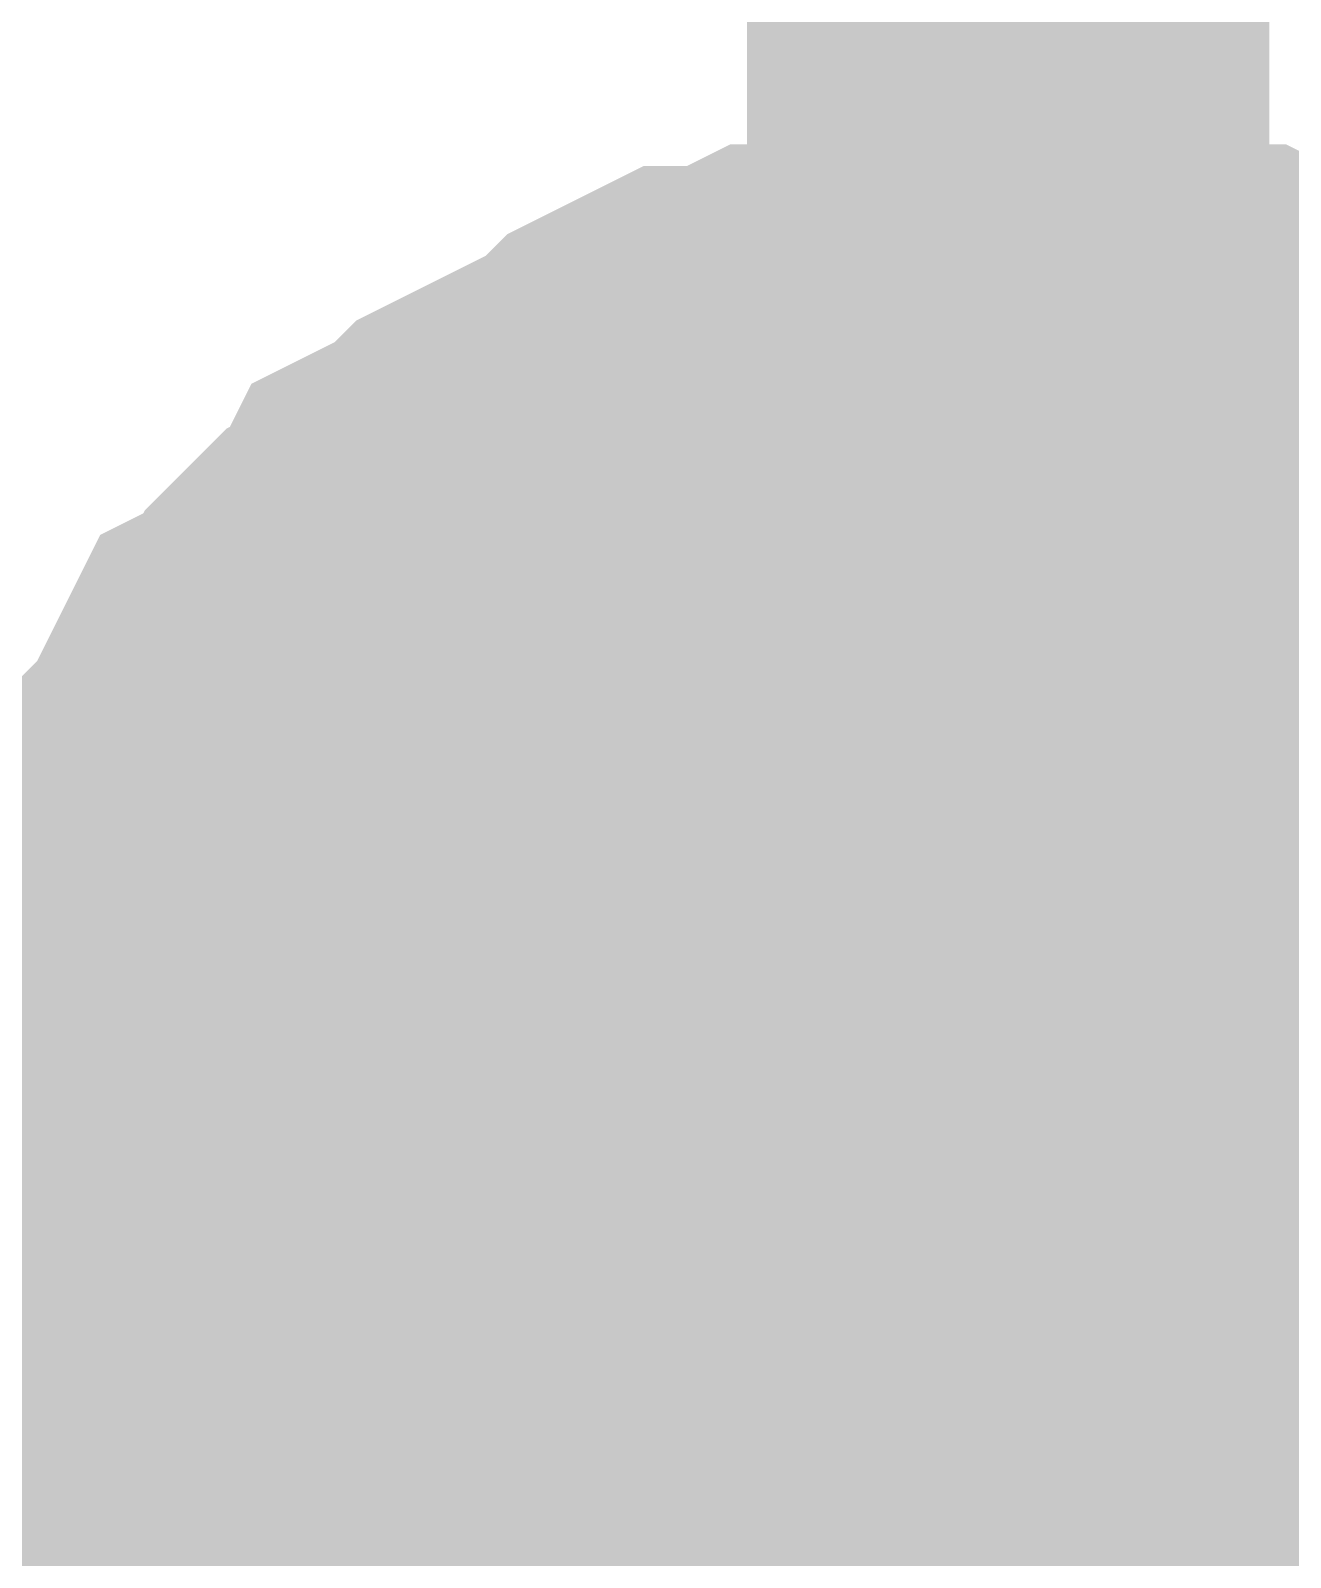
# Model space of a CAD drawing. Header units: inches. Extents: x 0 to 569, y 0 to 432.
# Drawn here: x 52.782 to 53.505, y 119.208 to 120.084 of the extents above; entities that cross this region are included whole.
import ezdxf

# ---------------------------------------------------------------- set-up
doc = ezdxf.new("R2010")
doc.units = ezdxf.units.IN
doc.layers.add('Sheet', color=255, linetype='Continuous')

msp = doc.modelspace()

# ---------------------------------------------------------------- linework, layer by layer
at = {"layer": 'Sheet'}
for points in [[(53.34248, 124.45752, 0.29972, 0.29972, 0), (53.34248, 119.37256, 0.29972, 0.29972, 0)], [(25.4, 88.9, 0.29972, 0.29972, 0), (43.18496, 88.9, 0.29972, 0.29972, 0), (43.18496, 121.91504, 0.29972, 0.29972, 0), (53.34248, 121.91504, 0.29972, 0.29972, 0), (53.34248, 119.37256, 0.29972, 0.29972, 0)], [(52.83398, 119.37256, 0.29972, 0.29972, 0), (52.83398, 119.39736, 0.29972, 0.29972, 0), (52.83398, 119.42217, 0.29972, 0.29972, 0), (52.83398, 119.44697, 0.29972, 0.29972, 0), (52.84639, 119.47178, 0.29972, 0.29972, 0), (52.84639, 119.49658, 0.29972, 0.29972, 0), (52.85879, 119.52139, 0.29972, 0.29972, 0), (52.87119, 119.54619, 0.29972, 0.29972, 0), (52.87119, 119.571, 0.29972, 0.29972, 0), (52.88359, 119.5958, 0.29972, 0.29972, 0), (52.896, 119.62061, 0.29972, 0.29972, 0), (52.9084, 119.63301, 0.29972, 0.29972, 0), (52.9208, 119.65781, 0.29972, 0.29972, 0), (52.9332, 119.68262, 0.29972, 0.29972, 0), (52.95801, 119.69502, 0.29972, 0.29972, 0), (52.97041, 119.71982, 0.29972, 0.29972, 0), (52.98281, 119.73223, 0.29972, 0.29972, 0), (53.00762, 119.74463, 0.29972, 0.29972, 0), (53.02002, 119.76943, 0.29972, 0.29972, 0), (53.04482, 119.78184, 0.29972, 0.29972, 0), (53.05723, 119.79424, 0.29972, 0.29972, 0), (53.08203, 119.80664, 0.29972, 0.29972, 0), (53.10684, 119.81904, 0.29972, 0.29972, 0), (53.13164, 119.83145, 0.29972, 0.29972, 0), (53.14404, 119.84385, 0.29972, 0.29972, 0), (53.16885, 119.85625, 0.29972, 0.29972, 0), (53.19365, 119.85625, 0.29972, 0.29972, 0), (53.21846, 119.86865, 0.29972, 0.29972, 0), (53.24326, 119.86865, 0.29972, 0.29972, 0), (53.26807, 119.88105, 0.29972, 0.29972, 0), (53.29287, 119.88105, 0.29972, 0.29972, 0), (53.31768, 119.88105, 0.29972, 0.29972, 0), (53.34248, 119.88105, 0.29972, 0.29972, 0)], [(52.83398, 119.37256, 0.29972, 0.29972, 0), (52.83398, 119.39736, 0.29972, 0.29972, 0), (52.83398, 119.42217, 0.29972, 0.29972, 0), (52.83398, 119.44697, 0.29972, 0.29972, 0), (52.84639, 119.47178, 0.29972, 0.29972, 0), (52.84639, 119.49658, 0.29972, 0.29972, 0), (52.85879, 119.52139, 0.29972, 0.29972, 0), (52.87119, 119.54619, 0.29972, 0.29972, 0), (52.87119, 119.571, 0.29972, 0.29972, 0), (52.88359, 119.5958, 0.29972, 0.29972, 0), (52.896, 119.62061, 0.29972, 0.29972, 0), (52.9084, 119.63301, 0.29972, 0.29972, 0), (52.9208, 119.65781, 0.29972, 0.29972, 0), (52.9332, 119.68262, 0.29972, 0.29972, 0), (52.95801, 119.69502, 0.29972, 0.29972, 0), (52.97041, 119.71982, 0.29972, 0.29972, 0), (52.98281, 119.73223, 0.29972, 0.29972, 0), (53.00762, 119.74463, 0.29972, 0.29972, 0), (53.02002, 119.76943, 0.29972, 0.29972, 0), (53.04482, 119.78184, 0.29972, 0.29972, 0), (53.05723, 119.79424, 0.29972, 0.29972, 0), (53.08203, 119.80664, 0.29972, 0.29972, 0), (53.10684, 119.81904, 0.29972, 0.29972, 0), (53.13164, 119.83145, 0.29972, 0.29972, 0), (53.14404, 119.84385, 0.29972, 0.29972, 0), (53.16885, 119.85625, 0.29972, 0.29972, 0), (53.19365, 119.85625, 0.29972, 0.29972, 0), (53.21846, 119.86865, 0.29972, 0.29972, 0), (53.24326, 119.86865, 0.29972, 0.29972, 0), (53.26807, 119.88105, 0.29972, 0.29972, 0), (53.29287, 119.88105, 0.29972, 0.29972, 0), (53.31768, 119.88105, 0.29972, 0.29972, 0), (53.34248, 119.88105, 0.29972, 0.29972, 0)], [(52.83398, 119.37256, 0.29972, 0.29972, 0), (52.83398, 119.39736, 0.29972, 0.29972, 0), (52.83398, 119.42217, 0.29972, 0.29972, 0), (52.83398, 119.44697, 0.29972, 0.29972, 0), (52.84639, 119.47178, 0.29972, 0.29972, 0), (52.84639, 119.49658, 0.29972, 0.29972, 0), (52.85879, 119.52139, 0.29972, 0.29972, 0), (52.87119, 119.54619, 0.29972, 0.29972, 0), (52.87119, 119.571, 0.29972, 0.29972, 0), (52.88359, 119.5958, 0.29972, 0.29972, 0), (52.896, 119.62061, 0.29972, 0.29972, 0), (52.9084, 119.63301, 0.29972, 0.29972, 0), (52.9208, 119.65781, 0.29972, 0.29972, 0), (52.9332, 119.68262, 0.29972, 0.29972, 0), (52.95801, 119.69502, 0.29972, 0.29972, 0), (52.97041, 119.71982, 0.29972, 0.29972, 0), (52.98281, 119.73223, 0.29972, 0.29972, 0), (53.00762, 119.74463, 0.29972, 0.29972, 0), (53.02002, 119.76943, 0.29972, 0.29972, 0), (53.04482, 119.78184, 0.29972, 0.29972, 0), (53.05723, 119.79424, 0.29972, 0.29972, 0), (53.08203, 119.80664, 0.29972, 0.29972, 0), (53.10684, 119.81904, 0.29972, 0.29972, 0), (53.13164, 119.83145, 0.29972, 0.29972, 0), (53.14404, 119.84385, 0.29972, 0.29972, 0), (53.16885, 119.85625, 0.29972, 0.29972, 0), (53.19365, 119.85625, 0.29972, 0.29972, 0), (53.21846, 119.86865, 0.29972, 0.29972, 0), (53.24326, 119.86865, 0.29972, 0.29972, 0), (53.26807, 119.88105, 0.29972, 0.29972, 0), (53.29287, 119.88105, 0.29972, 0.29972, 0), (53.31768, 119.88105, 0.29972, 0.29972, 0), (53.34248, 119.88105, 0.29972, 0.29972, 0)], [(52.83398, 119.37256, 0.29972, 0.29972, 0), (52.83398, 119.39736, 0.29972, 0.29972, 0), (52.83398, 119.42217, 0.29972, 0.29972, 0), (52.83398, 119.44697, 0.29972, 0.29972, 0), (52.84639, 119.47178, 0.29972, 0.29972, 0), (52.84639, 119.49658, 0.29972, 0.29972, 0), (52.85879, 119.52139, 0.29972, 0.29972, 0), (52.87119, 119.54619, 0.29972, 0.29972, 0), (52.87119, 119.571, 0.29972, 0.29972, 0), (52.88359, 119.5958, 0.29972, 0.29972, 0), (52.896, 119.62061, 0.29972, 0.29972, 0), (52.9084, 119.63301, 0.29972, 0.29972, 0), (52.9208, 119.65781, 0.29972, 0.29972, 0), (52.9332, 119.68262, 0.29972, 0.29972, 0), (52.95801, 119.69502, 0.29972, 0.29972, 0), (52.97041, 119.71982, 0.29972, 0.29972, 0), (52.98281, 119.73223, 0.29972, 0.29972, 0), (53.00762, 119.74463, 0.29972, 0.29972, 0), (53.02002, 119.76943, 0.29972, 0.29972, 0), (53.04482, 119.78184, 0.29972, 0.29972, 0), (53.05723, 119.79424, 0.29972, 0.29972, 0), (53.08203, 119.80664, 0.29972, 0.29972, 0), (53.10684, 119.81904, 0.29972, 0.29972, 0), (53.13164, 119.83145, 0.29972, 0.29972, 0), (53.14404, 119.84385, 0.29972, 0.29972, 0), (53.16885, 119.85625, 0.29972, 0.29972, 0), (53.19365, 119.85625, 0.29972, 0.29972, 0), (53.21846, 119.86865, 0.29972, 0.29972, 0), (53.24326, 119.86865, 0.29972, 0.29972, 0), (53.26807, 119.88105, 0.29972, 0.29972, 0), (53.29287, 119.88105, 0.29972, 0.29972, 0), (53.31768, 119.88105, 0.29972, 0.29972, 0), (53.34248, 119.88105, 0.29972, 0.29972, 0)], [(52.83398, 119.37256, 0.29972, 0.29972, 0), (52.83398, 119.39736, 0.29972, 0.29972, 0), (52.83398, 119.42217, 0.29972, 0.29972, 0), (52.83398, 119.44697, 0.29972, 0.29972, 0), (52.84639, 119.47178, 0.29972, 0.29972, 0), (52.84639, 119.49658, 0.29972, 0.29972, 0), (52.85879, 119.52139, 0.29972, 0.29972, 0), (52.87119, 119.54619, 0.29972, 0.29972, 0), (52.87119, 119.571, 0.29972, 0.29972, 0), (52.88359, 119.5958, 0.29972, 0.29972, 0), (52.896, 119.62061, 0.29972, 0.29972, 0), (52.9084, 119.63301, 0.29972, 0.29972, 0), (52.9208, 119.65781, 0.29972, 0.29972, 0), (52.9332, 119.68262, 0.29972, 0.29972, 0), (52.95801, 119.69502, 0.29972, 0.29972, 0), (52.97041, 119.71982, 0.29972, 0.29972, 0), (52.98281, 119.73223, 0.29972, 0.29972, 0), (53.00762, 119.74463, 0.29972, 0.29972, 0), (53.02002, 119.76943, 0.29972, 0.29972, 0), (53.04482, 119.78184, 0.29972, 0.29972, 0), (53.05723, 119.79424, 0.29972, 0.29972, 0), (53.08203, 119.80664, 0.29972, 0.29972, 0), (53.10684, 119.81904, 0.29972, 0.29972, 0), (53.13164, 119.83145, 0.29972, 0.29972, 0), (53.14404, 119.84385, 0.29972, 0.29972, 0), (53.16885, 119.85625, 0.29972, 0.29972, 0), (53.19365, 119.85625, 0.29972, 0.29972, 0), (53.21846, 119.86865, 0.29972, 0.29972, 0), (53.24326, 119.86865, 0.29972, 0.29972, 0), (53.26807, 119.88105, 0.29972, 0.29972, 0), (53.29287, 119.88105, 0.29972, 0.29972, 0), (53.31768, 119.88105, 0.29972, 0.29972, 0), (53.34248, 119.88105, 0.29972, 0.29972, 0)], [(52.83398, 119.37256, 0.29972, 0.29972, 0), (52.83398, 119.39736, 0.29972, 0.29972, 0), (52.83398, 119.42217, 0.29972, 0.29972, 0), (52.83398, 119.44697, 0.29972, 0.29972, 0), (52.84639, 119.47178, 0.29972, 0.29972, 0), (52.84639, 119.49658, 0.29972, 0.29972, 0), (52.85879, 119.52139, 0.29972, 0.29972, 0), (52.87119, 119.54619, 0.29972, 0.29972, 0), (52.87119, 119.571, 0.29972, 0.29972, 0), (52.88359, 119.5958, 0.29972, 0.29972, 0), (52.896, 119.62061, 0.29972, 0.29972, 0), (52.9084, 119.63301, 0.29972, 0.29972, 0), (52.9208, 119.65781, 0.29972, 0.29972, 0), (52.9332, 119.68262, 0.29972, 0.29972, 0), (52.95801, 119.69502, 0.29972, 0.29972, 0), (52.97041, 119.71982, 0.29972, 0.29972, 0), (52.98281, 119.73223, 0.29972, 0.29972, 0), (53.00762, 119.74463, 0.29972, 0.29972, 0), (53.02002, 119.76943, 0.29972, 0.29972, 0), (53.04482, 119.78184, 0.29972, 0.29972, 0), (53.05723, 119.79424, 0.29972, 0.29972, 0), (53.08203, 119.80664, 0.29972, 0.29972, 0), (53.10684, 119.81904, 0.29972, 0.29972, 0), (53.13164, 119.83145, 0.29972, 0.29972, 0), (53.14404, 119.84385, 0.29972, 0.29972, 0), (53.16885, 119.85625, 0.29972, 0.29972, 0), (53.19365, 119.85625, 0.29972, 0.29972, 0), (53.21846, 119.86865, 0.29972, 0.29972, 0), (53.24326, 119.86865, 0.29972, 0.29972, 0), (53.26807, 119.88105, 0.29972, 0.29972, 0), (53.29287, 119.88105, 0.29972, 0.29972, 0), (53.31768, 119.88105, 0.29972, 0.29972, 0), (53.34248, 119.88105, 0.29972, 0.29972, 0)], [(52.83398, 119.37256, 0.29972, 0.29972, 0), (52.83398, 119.39736, 0.29972, 0.29972, 0), (52.83398, 119.42217, 0.29972, 0.29972, 0), (52.83398, 119.44697, 0.29972, 0.29972, 0), (52.84639, 119.47178, 0.29972, 0.29972, 0), (52.84639, 119.49658, 0.29972, 0.29972, 0), (52.85879, 119.52139, 0.29972, 0.29972, 0), (52.87119, 119.54619, 0.29972, 0.29972, 0), (52.87119, 119.571, 0.29972, 0.29972, 0), (52.88359, 119.5958, 0.29972, 0.29972, 0), (52.896, 119.62061, 0.29972, 0.29972, 0), (52.9084, 119.63301, 0.29972, 0.29972, 0), (52.9208, 119.65781, 0.29972, 0.29972, 0), (52.9332, 119.68262, 0.29972, 0.29972, 0), (52.95801, 119.69502, 0.29972, 0.29972, 0), (52.97041, 119.71982, 0.29972, 0.29972, 0), (52.98281, 119.73223, 0.29972, 0.29972, 0), (53.00762, 119.74463, 0.29972, 0.29972, 0), (53.02002, 119.76943, 0.29972, 0.29972, 0), (53.04482, 119.78184, 0.29972, 0.29972, 0), (53.05723, 119.79424, 0.29972, 0.29972, 0), (53.08203, 119.80664, 0.29972, 0.29972, 0), (53.10684, 119.81904, 0.29972, 0.29972, 0), (53.13164, 119.83145, 0.29972, 0.29972, 0), (53.14404, 119.84385, 0.29972, 0.29972, 0), (53.16885, 119.85625, 0.29972, 0.29972, 0), (53.19365, 119.85625, 0.29972, 0.29972, 0), (53.21846, 119.86865, 0.29972, 0.29972, 0), (53.24326, 119.86865, 0.29972, 0.29972, 0), (53.26807, 119.88105, 0.29972, 0.29972, 0), (53.29287, 119.88105, 0.29972, 0.29972, 0), (53.31768, 119.88105, 0.29972, 0.29972, 0), (53.34248, 119.88105, 0.29972, 0.29972, 0)], [(53.34248, 119.88105, 0.29972, 0.29972, 0), (53.34248, 119.88105, 0.29972, 0.29972, 0)], [(53.34248, 119.88105, 0.29972, 0.29972, 0), (53.36729, 119.88105, 0.29972, 0.29972, 0), (53.39209, 119.88105, 0.29972, 0.29972, 0), (53.41689, 119.88105, 0.29972, 0.29972, 0), (53.4417, 119.86865, 0.29972, 0.29972, 0), (53.4665, 119.86865, 0.29972, 0.29972, 0), (53.49131, 119.85625, 0.29972, 0.29972, 0), (53.51611, 119.85625, 0.29972, 0.29972, 0), (53.54092, 119.84385, 0.29972, 0.29972, 0), (53.56572, 119.83145, 0.29972, 0.29972, 0), (53.59053, 119.81904, 0.29972, 0.29972, 0), (53.60293, 119.80664, 0.29972, 0.29972, 0), (53.62773, 119.79424, 0.29972, 0.29972, 0), (53.65254, 119.78184, 0.29972, 0.29972, 0), (53.66494, 119.76943, 0.29972, 0.29972, 0)], [(53.34248, 119.88105, 0.29972, 0.29972, 0), (53.34248, 119.88105, 0.29972, 0.29972, 0)], [(53.34248, 119.88105, 0.29972, 0.29972, 0), (53.36729, 119.88105, 0.29972, 0.29972, 0), (53.39209, 119.88105, 0.29972, 0.29972, 0), (53.41689, 119.88105, 0.29972, 0.29972, 0), (53.4417, 119.86865, 0.29972, 0.29972, 0), (53.4665, 119.86865, 0.29972, 0.29972, 0), (53.49131, 119.85625, 0.29972, 0.29972, 0), (53.51611, 119.85625, 0.29972, 0.29972, 0), (53.54092, 119.84385, 0.29972, 0.29972, 0), (53.56572, 119.83145, 0.29972, 0.29972, 0), (53.59053, 119.81904, 0.29972, 0.29972, 0), (53.60293, 119.80664, 0.29972, 0.29972, 0), (53.62773, 119.79424, 0.29972, 0.29972, 0), (53.65254, 119.78184, 0.29972, 0.29972, 0), (53.66494, 119.76943, 0.29972, 0.29972, 0)], [(53.34248, 119.88105, 0.29972, 0.29972, 0), (53.34248, 119.88105, 0.29972, 0.29972, 0)], [(53.34248, 119.88105, 0.29972, 0.29972, 0), (53.36729, 119.88105, 0.29972, 0.29972, 0), (53.39209, 119.88105, 0.29972, 0.29972, 0), (53.41689, 119.88105, 0.29972, 0.29972, 0), (53.4417, 119.86865, 0.29972, 0.29972, 0), (53.4665, 119.86865, 0.29972, 0.29972, 0), (53.49131, 119.85625, 0.29972, 0.29972, 0), (53.51611, 119.85625, 0.29972, 0.29972, 0), (53.54092, 119.84385, 0.29972, 0.29972, 0), (53.56572, 119.83145, 0.29972, 0.29972, 0), (53.59053, 119.81904, 0.29972, 0.29972, 0), (53.60293, 119.80664, 0.29972, 0.29972, 0), (53.62773, 119.79424, 0.29972, 0.29972, 0), (53.65254, 119.78184, 0.29972, 0.29972, 0), (53.66494, 119.76943, 0.29972, 0.29972, 0)], [(53.34248, 119.88105, 0.29972, 0.29972, 0), (53.34248, 119.88105, 0.29972, 0.29972, 0)], [(53.34248, 119.88105, 0.29972, 0.29972, 0), (53.36729, 119.88105, 0.29972, 0.29972, 0), (53.39209, 119.88105, 0.29972, 0.29972, 0), (53.41689, 119.88105, 0.29972, 0.29972, 0), (53.4417, 119.86865, 0.29972, 0.29972, 0), (53.4665, 119.86865, 0.29972, 0.29972, 0), (53.49131, 119.85625, 0.29972, 0.29972, 0), (53.51611, 119.85625, 0.29972, 0.29972, 0), (53.54092, 119.84385, 0.29972, 0.29972, 0), (53.56572, 119.83145, 0.29972, 0.29972, 0), (53.59053, 119.81904, 0.29972, 0.29972, 0), (53.60293, 119.80664, 0.29972, 0.29972, 0), (53.62773, 119.79424, 0.29972, 0.29972, 0), (53.65254, 119.78184, 0.29972, 0.29972, 0), (53.66494, 119.76943, 0.29972, 0.29972, 0)], [(53.34248, 119.88105, 0.29972, 0.29972, 0), (53.34248, 119.88105, 0.29972, 0.29972, 0)], [(53.34248, 119.88105, 0.29972, 0.29972, 0), (53.36729, 119.88105, 0.29972, 0.29972, 0), (53.39209, 119.88105, 0.29972, 0.29972, 0), (53.41689, 119.88105, 0.29972, 0.29972, 0), (53.4417, 119.86865, 0.29972, 0.29972, 0), (53.4665, 119.86865, 0.29972, 0.29972, 0), (53.49131, 119.85625, 0.29972, 0.29972, 0), (53.51611, 119.85625, 0.29972, 0.29972, 0), (53.54092, 119.84385, 0.29972, 0.29972, 0), (53.56572, 119.83145, 0.29972, 0.29972, 0), (53.59053, 119.81904, 0.29972, 0.29972, 0), (53.60293, 119.80664, 0.29972, 0.29972, 0), (53.62773, 119.79424, 0.29972, 0.29972, 0), (53.65254, 119.78184, 0.29972, 0.29972, 0), (53.66494, 119.76943, 0.29972, 0.29972, 0)], [(53.34248, 119.88105, 0.29972, 0.29972, 0), (53.34248, 119.88105, 0.29972, 0.29972, 0)], [(53.34248, 119.88105, 0.29972, 0.29972, 0), (53.36729, 119.88105, 0.29972, 0.29972, 0), (53.39209, 119.88105, 0.29972, 0.29972, 0), (53.41689, 119.88105, 0.29972, 0.29972, 0), (53.4417, 119.86865, 0.29972, 0.29972, 0), (53.4665, 119.86865, 0.29972, 0.29972, 0), (53.49131, 119.85625, 0.29972, 0.29972, 0), (53.51611, 119.85625, 0.29972, 0.29972, 0), (53.54092, 119.84385, 0.29972, 0.29972, 0), (53.56572, 119.83145, 0.29972, 0.29972, 0), (53.59053, 119.81904, 0.29972, 0.29972, 0), (53.60293, 119.80664, 0.29972, 0.29972, 0), (53.62773, 119.79424, 0.29972, 0.29972, 0), (53.65254, 119.78184, 0.29972, 0.29972, 0), (53.66494, 119.76943, 0.29972, 0.29972, 0)], [(53.34248, 119.88105, 0.29972, 0.29972, 0), (53.34248, 119.88105, 0.29972, 0.29972, 0)], [(53.34248, 119.88105, 0.29972, 0.29972, 0), (53.36729, 119.88105, 0.29972, 0.29972, 0), (53.39209, 119.88105, 0.29972, 0.29972, 0), (53.41689, 119.88105, 0.29972, 0.29972, 0), (53.4417, 119.86865, 0.29972, 0.29972, 0), (53.4665, 119.86865, 0.29972, 0.29972, 0), (53.49131, 119.85625, 0.29972, 0.29972, 0), (53.51611, 119.85625, 0.29972, 0.29972, 0), (53.54092, 119.84385, 0.29972, 0.29972, 0), (53.56572, 119.83145, 0.29972, 0.29972, 0), (53.59053, 119.81904, 0.29972, 0.29972, 0), (53.60293, 119.80664, 0.29972, 0.29972, 0), (53.62773, 119.79424, 0.29972, 0.29972, 0), (53.65254, 119.78184, 0.29972, 0.29972, 0), (53.66494, 119.76943, 0.29972, 0.29972, 0)], [(52.83398, 119.37256, 0.09906, 0.09906, 0), (52.83398, 119.39736, 0.09906, 0.09906, 0), (52.83398, 119.42217, 0.09906, 0.09906, 0), (52.83398, 119.44697, 0.09906, 0.09906, 0), (52.84639, 119.47178, 0.09906, 0.09906, 0), (52.84639, 119.49658, 0.09906, 0.09906, 0), (52.85879, 119.52139, 0.09906, 0.09906, 0), (52.87119, 119.54619, 0.09906, 0.09906, 0), (52.87119, 119.571, 0.09906, 0.09906, 0), (52.88359, 119.5958, 0.09906, 0.09906, 0), (52.896, 119.62061, 0.09906, 0.09906, 0), (52.9084, 119.63301, 0.09906, 0.09906, 0), (52.9208, 119.65781, 0.09906, 0.09906, 0), (52.9332, 119.68262, 0.09906, 0.09906, 0), (52.95801, 119.69502, 0.09906, 0.09906, 0), (52.97041, 119.71982, 0.09906, 0.09906, 0), (52.98281, 119.73223, 0.09906, 0.09906, 0), (53.00762, 119.74463, 0.09906, 0.09906, 0), (53.02002, 119.76943, 0.09906, 0.09906, 0), (53.04482, 119.78184, 0.09906, 0.09906, 0), (53.05723, 119.79424, 0.09906, 0.09906, 0), (53.08203, 119.80664, 0.09906, 0.09906, 0), (53.10684, 119.81904, 0.09906, 0.09906, 0), (53.13164, 119.83145, 0.09906, 0.09906, 0), (53.14404, 119.84385, 0.09906, 0.09906, 0), (53.16885, 119.85625, 0.09906, 0.09906, 0), (53.19365, 119.85625, 0.09906, 0.09906, 0), (53.21846, 119.86865, 0.09906, 0.09906, 0), (53.24326, 119.86865, 0.09906, 0.09906, 0), (53.26807, 119.88105, 0.09906, 0.09906, 0), (53.29287, 119.88105, 0.09906, 0.09906, 0), (53.31768, 119.88105, 0.09906, 0.09906, 0), (53.34248, 119.88105, 0.09906, 0.09906, 0)], [(52.83398, 119.37256, 0.09906, 0.09906, 0), (52.83398, 119.39736, 0.09906, 0.09906, 0), (52.83398, 119.42217, 0.09906, 0.09906, 0), (52.83398, 119.44697, 0.09906, 0.09906, 0), (52.84639, 119.47178, 0.09906, 0.09906, 0), (52.84639, 119.49658, 0.09906, 0.09906, 0), (52.85879, 119.52139, 0.09906, 0.09906, 0), (52.87119, 119.54619, 0.09906, 0.09906, 0), (52.87119, 119.571, 0.09906, 0.09906, 0), (52.88359, 119.5958, 0.09906, 0.09906, 0), (52.896, 119.62061, 0.09906, 0.09906, 0), (52.9084, 119.63301, 0.09906, 0.09906, 0), (52.9208, 119.65781, 0.09906, 0.09906, 0), (52.9332, 119.68262, 0.09906, 0.09906, 0), (52.95801, 119.69502, 0.09906, 0.09906, 0), (52.97041, 119.71982, 0.09906, 0.09906, 0), (52.98281, 119.73223, 0.09906, 0.09906, 0), (53.00762, 119.74463, 0.09906, 0.09906, 0), (53.02002, 119.76943, 0.09906, 0.09906, 0), (53.04482, 119.78184, 0.09906, 0.09906, 0), (53.05723, 119.79424, 0.09906, 0.09906, 0), (53.08203, 119.80664, 0.09906, 0.09906, 0), (53.10684, 119.81904, 0.09906, 0.09906, 0), (53.13164, 119.83145, 0.09906, 0.09906, 0), (53.14404, 119.84385, 0.09906, 0.09906, 0), (53.16885, 119.85625, 0.09906, 0.09906, 0), (53.19365, 119.85625, 0.09906, 0.09906, 0), (53.21846, 119.86865, 0.09906, 0.09906, 0), (53.24326, 119.86865, 0.09906, 0.09906, 0), (53.26807, 119.88105, 0.09906, 0.09906, 0), (53.29287, 119.88105, 0.09906, 0.09906, 0), (53.31768, 119.88105, 0.09906, 0.09906, 0), (53.34248, 119.88105, 0.09906, 0.09906, 0)], [(52.83398, 119.37256, 0.09906, 0.09906, 0), (52.83398, 119.39736, 0.09906, 0.09906, 0), (52.83398, 119.42217, 0.09906, 0.09906, 0), (52.83398, 119.44697, 0.09906, 0.09906, 0), (52.84639, 119.47178, 0.09906, 0.09906, 0), (52.84639, 119.49658, 0.09906, 0.09906, 0), (52.85879, 119.52139, 0.09906, 0.09906, 0), (52.87119, 119.54619, 0.09906, 0.09906, 0), (52.87119, 119.571, 0.09906, 0.09906, 0), (52.88359, 119.5958, 0.09906, 0.09906, 0), (52.896, 119.62061, 0.09906, 0.09906, 0), (52.9084, 119.63301, 0.09906, 0.09906, 0), (52.9208, 119.65781, 0.09906, 0.09906, 0), (52.9332, 119.68262, 0.09906, 0.09906, 0), (52.95801, 119.69502, 0.09906, 0.09906, 0), (52.97041, 119.71982, 0.09906, 0.09906, 0), (52.98281, 119.73223, 0.09906, 0.09906, 0), (53.00762, 119.74463, 0.09906, 0.09906, 0), (53.02002, 119.76943, 0.09906, 0.09906, 0), (53.04482, 119.78184, 0.09906, 0.09906, 0), (53.05723, 119.79424, 0.09906, 0.09906, 0), (53.08203, 119.80664, 0.09906, 0.09906, 0), (53.10684, 119.81904, 0.09906, 0.09906, 0), (53.13164, 119.83145, 0.09906, 0.09906, 0), (53.14404, 119.84385, 0.09906, 0.09906, 0), (53.16885, 119.85625, 0.09906, 0.09906, 0), (53.19365, 119.85625, 0.09906, 0.09906, 0), (53.21846, 119.86865, 0.09906, 0.09906, 0), (53.24326, 119.86865, 0.09906, 0.09906, 0), (53.26807, 119.88105, 0.09906, 0.09906, 0), (53.29287, 119.88105, 0.09906, 0.09906, 0), (53.31768, 119.88105, 0.09906, 0.09906, 0), (53.34248, 119.88105, 0.09906, 0.09906, 0)], [(52.83398, 119.37256, 0.09906, 0.09906, 0), (52.83398, 119.39736, 0.09906, 0.09906, 0), (52.83398, 119.42217, 0.09906, 0.09906, 0), (52.83398, 119.44697, 0.09906, 0.09906, 0), (52.84639, 119.47178, 0.09906, 0.09906, 0), (52.84639, 119.49658, 0.09906, 0.09906, 0), (52.85879, 119.52139, 0.09906, 0.09906, 0), (52.87119, 119.54619, 0.09906, 0.09906, 0), (52.87119, 119.571, 0.09906, 0.09906, 0), (52.88359, 119.5958, 0.09906, 0.09906, 0), (52.896, 119.62061, 0.09906, 0.09906, 0), (52.9084, 119.63301, 0.09906, 0.09906, 0), (52.9208, 119.65781, 0.09906, 0.09906, 0), (52.9332, 119.68262, 0.09906, 0.09906, 0), (52.95801, 119.69502, 0.09906, 0.09906, 0), (52.97041, 119.71982, 0.09906, 0.09906, 0), (52.98281, 119.73223, 0.09906, 0.09906, 0), (53.00762, 119.74463, 0.09906, 0.09906, 0), (53.02002, 119.76943, 0.09906, 0.09906, 0), (53.04482, 119.78184, 0.09906, 0.09906, 0), (53.05723, 119.79424, 0.09906, 0.09906, 0), (53.08203, 119.80664, 0.09906, 0.09906, 0), (53.10684, 119.81904, 0.09906, 0.09906, 0), (53.13164, 119.83145, 0.09906, 0.09906, 0), (53.14404, 119.84385, 0.09906, 0.09906, 0), (53.16885, 119.85625, 0.09906, 0.09906, 0), (53.19365, 119.85625, 0.09906, 0.09906, 0), (53.21846, 119.86865, 0.09906, 0.09906, 0), (53.24326, 119.86865, 0.09906, 0.09906, 0), (53.26807, 119.88105, 0.09906, 0.09906, 0), (53.29287, 119.88105, 0.09906, 0.09906, 0), (53.31768, 119.88105, 0.09906, 0.09906, 0), (53.34248, 119.88105, 0.09906, 0.09906, 0)], [(52.83398, 119.37256, 0.09906, 0.09906, 0), (52.83398, 119.39736, 0.09906, 0.09906, 0), (52.83398, 119.42217, 0.09906, 0.09906, 0), (52.83398, 119.44697, 0.09906, 0.09906, 0), (52.84639, 119.47178, 0.09906, 0.09906, 0), (52.84639, 119.49658, 0.09906, 0.09906, 0), (52.85879, 119.52139, 0.09906, 0.09906, 0), (52.87119, 119.54619, 0.09906, 0.09906, 0), (52.87119, 119.571, 0.09906, 0.09906, 0), (52.88359, 119.5958, 0.09906, 0.09906, 0), (52.896, 119.62061, 0.09906, 0.09906, 0), (52.9084, 119.63301, 0.09906, 0.09906, 0), (52.9208, 119.65781, 0.09906, 0.09906, 0), (52.9332, 119.68262, 0.09906, 0.09906, 0), (52.95801, 119.69502, 0.09906, 0.09906, 0), (52.97041, 119.71982, 0.09906, 0.09906, 0), (52.98281, 119.73223, 0.09906, 0.09906, 0), (53.00762, 119.74463, 0.09906, 0.09906, 0), (53.02002, 119.76943, 0.09906, 0.09906, 0), (53.04482, 119.78184, 0.09906, 0.09906, 0), (53.05723, 119.79424, 0.09906, 0.09906, 0), (53.08203, 119.80664, 0.09906, 0.09906, 0), (53.10684, 119.81904, 0.09906, 0.09906, 0), (53.13164, 119.83145, 0.09906, 0.09906, 0), (53.14404, 119.84385, 0.09906, 0.09906, 0), (53.16885, 119.85625, 0.09906, 0.09906, 0), (53.19365, 119.85625, 0.09906, 0.09906, 0), (53.21846, 119.86865, 0.09906, 0.09906, 0), (53.24326, 119.86865, 0.09906, 0.09906, 0), (53.26807, 119.88105, 0.09906, 0.09906, 0), (53.29287, 119.88105, 0.09906, 0.09906, 0), (53.31768, 119.88105, 0.09906, 0.09906, 0), (53.34248, 119.88105, 0.09906, 0.09906, 0)], [(52.83398, 119.37256, 0.09906, 0.09906, 0), (52.83398, 119.39736, 0.09906, 0.09906, 0), (52.83398, 119.42217, 0.09906, 0.09906, 0), (52.83398, 119.44697, 0.09906, 0.09906, 0), (52.84639, 119.47178, 0.09906, 0.09906, 0), (52.84639, 119.49658, 0.09906, 0.09906, 0), (52.85879, 119.52139, 0.09906, 0.09906, 0), (52.87119, 119.54619, 0.09906, 0.09906, 0), (52.87119, 119.571, 0.09906, 0.09906, 0), (52.88359, 119.5958, 0.09906, 0.09906, 0), (52.896, 119.62061, 0.09906, 0.09906, 0), (52.9084, 119.63301, 0.09906, 0.09906, 0), (52.9208, 119.65781, 0.09906, 0.09906, 0), (52.9332, 119.68262, 0.09906, 0.09906, 0), (52.95801, 119.69502, 0.09906, 0.09906, 0), (52.97041, 119.71982, 0.09906, 0.09906, 0), (52.98281, 119.73223, 0.09906, 0.09906, 0), (53.00762, 119.74463, 0.09906, 0.09906, 0), (53.02002, 119.76943, 0.09906, 0.09906, 0), (53.04482, 119.78184, 0.09906, 0.09906, 0), (53.05723, 119.79424, 0.09906, 0.09906, 0), (53.08203, 119.80664, 0.09906, 0.09906, 0), (53.10684, 119.81904, 0.09906, 0.09906, 0), (53.13164, 119.83145, 0.09906, 0.09906, 0), (53.14404, 119.84385, 0.09906, 0.09906, 0), (53.16885, 119.85625, 0.09906, 0.09906, 0), (53.19365, 119.85625, 0.09906, 0.09906, 0), (53.21846, 119.86865, 0.09906, 0.09906, 0), (53.24326, 119.86865, 0.09906, 0.09906, 0), (53.26807, 119.88105, 0.09906, 0.09906, 0), (53.29287, 119.88105, 0.09906, 0.09906, 0), (53.31768, 119.88105, 0.09906, 0.09906, 0), (53.34248, 119.88105, 0.09906, 0.09906, 0)], [(52.83398, 119.37256, 0.09906, 0.09906, 0), (52.83398, 119.39736, 0.09906, 0.09906, 0), (52.83398, 119.42217, 0.09906, 0.09906, 0), (52.83398, 119.44697, 0.09906, 0.09906, 0), (52.84639, 119.47178, 0.09906, 0.09906, 0), (52.84639, 119.49658, 0.09906, 0.09906, 0), (52.85879, 119.52139, 0.09906, 0.09906, 0), (52.87119, 119.54619, 0.09906, 0.09906, 0), (52.87119, 119.571, 0.09906, 0.09906, 0), (52.88359, 119.5958, 0.09906, 0.09906, 0), (52.896, 119.62061, 0.09906, 0.09906, 0), (52.9084, 119.63301, 0.09906, 0.09906, 0), (52.9208, 119.65781, 0.09906, 0.09906, 0), (52.9332, 119.68262, 0.09906, 0.09906, 0), (52.95801, 119.69502, 0.09906, 0.09906, 0), (52.97041, 119.71982, 0.09906, 0.09906, 0), (52.98281, 119.73223, 0.09906, 0.09906, 0), (53.00762, 119.74463, 0.09906, 0.09906, 0), (53.02002, 119.76943, 0.09906, 0.09906, 0), (53.04482, 119.78184, 0.09906, 0.09906, 0), (53.05723, 119.79424, 0.09906, 0.09906, 0), (53.08203, 119.80664, 0.09906, 0.09906, 0), (53.10684, 119.81904, 0.09906, 0.09906, 0), (53.13164, 119.83145, 0.09906, 0.09906, 0), (53.14404, 119.84385, 0.09906, 0.09906, 0), (53.16885, 119.85625, 0.09906, 0.09906, 0), (53.19365, 119.85625, 0.09906, 0.09906, 0), (53.21846, 119.86865, 0.09906, 0.09906, 0), (53.24326, 119.86865, 0.09906, 0.09906, 0), (53.26807, 119.88105, 0.09906, 0.09906, 0), (53.29287, 119.88105, 0.09906, 0.09906, 0), (53.31768, 119.88105, 0.09906, 0.09906, 0), (53.34248, 119.88105, 0.09906, 0.09906, 0)], [(53.34248, 119.88105, 0.09906, 0.09906, 0), (53.34248, 119.88105, 0.09906, 0.09906, 0)], [(53.34248, 119.88105, 0.09906, 0.09906, 0), (53.36729, 119.88105, 0.09906, 0.09906, 0), (53.39209, 119.88105, 0.09906, 0.09906, 0), (53.41689, 119.88105, 0.09906, 0.09906, 0), (53.4417, 119.86865, 0.09906, 0.09906, 0), (53.4665, 119.86865, 0.09906, 0.09906, 0), (53.49131, 119.85625, 0.09906, 0.09906, 0), (53.51611, 119.85625, 0.09906, 0.09906, 0), (53.54092, 119.84385, 0.09906, 0.09906, 0), (53.56572, 119.83145, 0.09906, 0.09906, 0)], [(53.34248, 119.88105, 0.09906, 0.09906, 0), (53.34248, 119.88105, 0.09906, 0.09906, 0)], [(53.34248, 119.88105, 0.09906, 0.09906, 0), (53.36729, 119.88105, 0.09906, 0.09906, 0), (53.39209, 119.88105, 0.09906, 0.09906, 0), (53.41689, 119.88105, 0.09906, 0.09906, 0), (53.4417, 119.86865, 0.09906, 0.09906, 0), (53.4665, 119.86865, 0.09906, 0.09906, 0), (53.49131, 119.85625, 0.09906, 0.09906, 0), (53.51611, 119.85625, 0.09906, 0.09906, 0), (53.54092, 119.84385, 0.09906, 0.09906, 0), (53.56572, 119.83145, 0.09906, 0.09906, 0)], [(53.34248, 119.88105, 0.09906, 0.09906, 0), (53.34248, 119.88105, 0.09906, 0.09906, 0)], [(53.34248, 119.88105, 0.09906, 0.09906, 0), (53.36729, 119.88105, 0.09906, 0.09906, 0), (53.39209, 119.88105, 0.09906, 0.09906, 0), (53.41689, 119.88105, 0.09906, 0.09906, 0), (53.4417, 119.86865, 0.09906, 0.09906, 0), (53.4665, 119.86865, 0.09906, 0.09906, 0), (53.49131, 119.85625, 0.09906, 0.09906, 0), (53.51611, 119.85625, 0.09906, 0.09906, 0), (53.54092, 119.84385, 0.09906, 0.09906, 0), (53.56572, 119.83145, 0.09906, 0.09906, 0)], [(53.34248, 119.88105, 0.09906, 0.09906, 0), (53.34248, 119.88105, 0.09906, 0.09906, 0)], [(53.34248, 119.88105, 0.09906, 0.09906, 0), (53.36729, 119.88105, 0.09906, 0.09906, 0), (53.39209, 119.88105, 0.09906, 0.09906, 0), (53.41689, 119.88105, 0.09906, 0.09906, 0), (53.4417, 119.86865, 0.09906, 0.09906, 0), (53.4665, 119.86865, 0.09906, 0.09906, 0), (53.49131, 119.85625, 0.09906, 0.09906, 0), (53.51611, 119.85625, 0.09906, 0.09906, 0), (53.54092, 119.84385, 0.09906, 0.09906, 0), (53.56572, 119.83145, 0.09906, 0.09906, 0)], [(53.34248, 119.88105, 0.09906, 0.09906, 0), (53.34248, 119.88105, 0.09906, 0.09906, 0)], [(53.34248, 119.88105, 0.09906, 0.09906, 0), (53.36729, 119.88105, 0.09906, 0.09906, 0), (53.39209, 119.88105, 0.09906, 0.09906, 0), (53.41689, 119.88105, 0.09906, 0.09906, 0), (53.4417, 119.86865, 0.09906, 0.09906, 0), (53.4665, 119.86865, 0.09906, 0.09906, 0), (53.49131, 119.85625, 0.09906, 0.09906, 0), (53.51611, 119.85625, 0.09906, 0.09906, 0), (53.54092, 119.84385, 0.09906, 0.09906, 0), (53.56572, 119.83145, 0.09906, 0.09906, 0)], [(53.34248, 119.88105, 0.09906, 0.09906, 0), (53.34248, 119.88105, 0.09906, 0.09906, 0)], [(53.34248, 119.88105, 0.09906, 0.09906, 0), (53.36729, 119.88105, 0.09906, 0.09906, 0), (53.39209, 119.88105, 0.09906, 0.09906, 0), (53.41689, 119.88105, 0.09906, 0.09906, 0), (53.4417, 119.86865, 0.09906, 0.09906, 0), (53.4665, 119.86865, 0.09906, 0.09906, 0), (53.49131, 119.85625, 0.09906, 0.09906, 0), (53.51611, 119.85625, 0.09906, 0.09906, 0), (53.54092, 119.84385, 0.09906, 0.09906, 0), (53.56572, 119.83145, 0.09906, 0.09906, 0)], [(53.34248, 119.88105, 0.09906, 0.09906, 0), (53.34248, 119.88105, 0.09906, 0.09906, 0)], [(53.34248, 119.88105, 0.09906, 0.09906, 0), (53.36729, 119.88105, 0.09906, 0.09906, 0), (53.39209, 119.88105, 0.09906, 0.09906, 0), (53.41689, 119.88105, 0.09906, 0.09906, 0), (53.4417, 119.86865, 0.09906, 0.09906, 0), (53.4665, 119.86865, 0.09906, 0.09906, 0), (53.49131, 119.85625, 0.09906, 0.09906, 0), (53.51611, 119.85625, 0.09906, 0.09906, 0), (53.54092, 119.84385, 0.09906, 0.09906, 0), (53.56572, 119.83145, 0.09906, 0.09906, 0)], [(52.95801, 119.0501, 0.29972, 0.29972, 0), (52.9332, 119.0749, 0.29972, 0.29972, 0), (52.9208, 119.0873, 0.29972, 0.29972, 0), (52.9084, 119.11211, 0.29972, 0.29972, 0), (52.896, 119.13691, 0.29972, 0.29972, 0), (52.88359, 119.16172, 0.29972, 0.29972, 0), (52.87119, 119.17412, 0.29972, 0.29972, 0), (52.87119, 119.19893, 0.29972, 0.29972, 0), (52.85879, 119.22373, 0.29972, 0.29972, 0), (52.84639, 119.24854, 0.29972, 0.29972, 0), (52.84639, 119.27334, 0.29972, 0.29972, 0), (52.83398, 119.29814, 0.29972, 0.29972, 0), (52.83398, 119.32295, 0.29972, 0.29972, 0), (52.83398, 119.34775, 0.29972, 0.29972, 0), (52.83398, 119.37256, 0.29972, 0.29972, 0)], [(52.83398, 119.37256, 0.29972, 0.29972, 0), (52.83398, 119.37256, 0.29972, 0.29972, 0)], [(52.95801, 119.0501, 0.29972, 0.29972, 0), (52.9332, 119.0749, 0.29972, 0.29972, 0), (52.9208, 119.0873, 0.29972, 0.29972, 0), (52.9084, 119.11211, 0.29972, 0.29972, 0), (52.896, 119.13691, 0.29972, 0.29972, 0), (52.88359, 119.16172, 0.29972, 0.29972, 0), (52.87119, 119.17412, 0.29972, 0.29972, 0), (52.87119, 119.19893, 0.29972, 0.29972, 0), (52.85879, 119.22373, 0.29972, 0.29972, 0), (52.84639, 119.24854, 0.29972, 0.29972, 0), (52.84639, 119.27334, 0.29972, 0.29972, 0), (52.83398, 119.29814, 0.29972, 0.29972, 0), (52.83398, 119.32295, 0.29972, 0.29972, 0), (52.83398, 119.34775, 0.29972, 0.29972, 0), (52.83398, 119.37256, 0.29972, 0.29972, 0)], [(52.83398, 119.37256, 0.29972, 0.29972, 0), (52.83398, 119.37256, 0.29972, 0.29972, 0)], [(52.95801, 119.0501, 0.29972, 0.29972, 0), (52.9332, 119.0749, 0.29972, 0.29972, 0), (52.9208, 119.0873, 0.29972, 0.29972, 0), (52.9084, 119.11211, 0.29972, 0.29972, 0), (52.896, 119.13691, 0.29972, 0.29972, 0), (52.88359, 119.16172, 0.29972, 0.29972, 0), (52.87119, 119.17412, 0.29972, 0.29972, 0), (52.87119, 119.19893, 0.29972, 0.29972, 0), (52.85879, 119.22373, 0.29972, 0.29972, 0), (52.84639, 119.24854, 0.29972, 0.29972, 0), (52.84639, 119.27334, 0.29972, 0.29972, 0), (52.83398, 119.29814, 0.29972, 0.29972, 0), (52.83398, 119.32295, 0.29972, 0.29972, 0), (52.83398, 119.34775, 0.29972, 0.29972, 0), (52.83398, 119.37256, 0.29972, 0.29972, 0)], [(52.83398, 119.37256, 0.29972, 0.29972, 0), (52.83398, 119.37256, 0.29972, 0.29972, 0)], [(52.95801, 119.0501, 0.29972, 0.29972, 0), (52.9332, 119.0749, 0.29972, 0.29972, 0), (52.9208, 119.0873, 0.29972, 0.29972, 0), (52.9084, 119.11211, 0.29972, 0.29972, 0), (52.896, 119.13691, 0.29972, 0.29972, 0), (52.88359, 119.16172, 0.29972, 0.29972, 0), (52.87119, 119.17412, 0.29972, 0.29972, 0), (52.87119, 119.19893, 0.29972, 0.29972, 0), (52.85879, 119.22373, 0.29972, 0.29972, 0), (52.84639, 119.24854, 0.29972, 0.29972, 0), (52.84639, 119.27334, 0.29972, 0.29972, 0), (52.83398, 119.29814, 0.29972, 0.29972, 0), (52.83398, 119.32295, 0.29972, 0.29972, 0), (52.83398, 119.34775, 0.29972, 0.29972, 0), (52.83398, 119.37256, 0.29972, 0.29972, 0)], [(52.83398, 119.37256, 0.29972, 0.29972, 0), (52.83398, 119.37256, 0.29972, 0.29972, 0)], [(52.95801, 119.0501, 0.29972, 0.29972, 0), (52.9332, 119.0749, 0.29972, 0.29972, 0), (52.9208, 119.0873, 0.29972, 0.29972, 0), (52.9084, 119.11211, 0.29972, 0.29972, 0), (52.896, 119.13691, 0.29972, 0.29972, 0), (52.88359, 119.16172, 0.29972, 0.29972, 0), (52.87119, 119.17412, 0.29972, 0.29972, 0), (52.87119, 119.19893, 0.29972, 0.29972, 0), (52.85879, 119.22373, 0.29972, 0.29972, 0), (52.84639, 119.24854, 0.29972, 0.29972, 0), (52.84639, 119.27334, 0.29972, 0.29972, 0), (52.83398, 119.29814, 0.29972, 0.29972, 0), (52.83398, 119.32295, 0.29972, 0.29972, 0), (52.83398, 119.34775, 0.29972, 0.29972, 0), (52.83398, 119.37256, 0.29972, 0.29972, 0)], [(52.83398, 119.37256, 0.29972, 0.29972, 0), (52.83398, 119.37256, 0.29972, 0.29972, 0)], [(52.95801, 119.0501, 0.29972, 0.29972, 0), (52.9332, 119.0749, 0.29972, 0.29972, 0), (52.9208, 119.0873, 0.29972, 0.29972, 0), (52.9084, 119.11211, 0.29972, 0.29972, 0), (52.896, 119.13691, 0.29972, 0.29972, 0), (52.88359, 119.16172, 0.29972, 0.29972, 0), (52.87119, 119.17412, 0.29972, 0.29972, 0), (52.87119, 119.19893, 0.29972, 0.29972, 0), (52.85879, 119.22373, 0.29972, 0.29972, 0), (52.84639, 119.24854, 0.29972, 0.29972, 0), (52.84639, 119.27334, 0.29972, 0.29972, 0), (52.83398, 119.29814, 0.29972, 0.29972, 0), (52.83398, 119.32295, 0.29972, 0.29972, 0), (52.83398, 119.34775, 0.29972, 0.29972, 0), (52.83398, 119.37256, 0.29972, 0.29972, 0)], [(52.83398, 119.37256, 0.29972, 0.29972, 0), (52.83398, 119.37256, 0.29972, 0.29972, 0)], [(52.95801, 119.0501, 0.29972, 0.29972, 0), (52.9332, 119.0749, 0.29972, 0.29972, 0), (52.9208, 119.0873, 0.29972, 0.29972, 0), (52.9084, 119.11211, 0.29972, 0.29972, 0), (52.896, 119.13691, 0.29972, 0.29972, 0), (52.88359, 119.16172, 0.29972, 0.29972, 0), (52.87119, 119.17412, 0.29972, 0.29972, 0), (52.87119, 119.19893, 0.29972, 0.29972, 0), (52.85879, 119.22373, 0.29972, 0.29972, 0), (52.84639, 119.24854, 0.29972, 0.29972, 0), (52.84639, 119.27334, 0.29972, 0.29972, 0), (52.83398, 119.29814, 0.29972, 0.29972, 0), (52.83398, 119.32295, 0.29972, 0.29972, 0), (52.83398, 119.34775, 0.29972, 0.29972, 0), (52.83398, 119.37256, 0.29972, 0.29972, 0)], [(52.83398, 119.37256, 0.29972, 0.29972, 0), (52.83398, 119.37256, 0.29972, 0.29972, 0)], [(53.34248, 119.37256, 0.29972, 0.29972, 0), (53.34248, 114.3, 0.29972, 0.29972, 0)], [(52.896, 119.13691, 0.09906, 0.09906, 0), (52.88359, 119.16172, 0.09906, 0.09906, 0), (52.87119, 119.17412, 0.09906, 0.09906, 0), (52.87119, 119.19893, 0.09906, 0.09906, 0), (52.85879, 119.22373, 0.09906, 0.09906, 0), (52.84639, 119.24854, 0.09906, 0.09906, 0), (52.84639, 119.27334, 0.09906, 0.09906, 0), (52.83398, 119.29814, 0.09906, 0.09906, 0), (52.83398, 119.32295, 0.09906, 0.09906, 0), (52.83398, 119.34775, 0.09906, 0.09906, 0), (52.83398, 119.37256, 0.09906, 0.09906, 0)], [(52.83398, 119.37256, 0.09906, 0.09906, 0), (52.83398, 119.37256, 0.09906, 0.09906, 0)], [(52.896, 119.13691, 0.09906, 0.09906, 0), (52.88359, 119.16172, 0.09906, 0.09906, 0), (52.87119, 119.17412, 0.09906, 0.09906, 0), (52.87119, 119.19893, 0.09906, 0.09906, 0), (52.85879, 119.22373, 0.09906, 0.09906, 0), (52.84639, 119.24854, 0.09906, 0.09906, 0), (52.84639, 119.27334, 0.09906, 0.09906, 0), (52.83398, 119.29814, 0.09906, 0.09906, 0), (52.83398, 119.32295, 0.09906, 0.09906, 0), (52.83398, 119.34775, 0.09906, 0.09906, 0), (52.83398, 119.37256, 0.09906, 0.09906, 0)], [(52.83398, 119.37256, 0.09906, 0.09906, 0), (52.83398, 119.37256, 0.09906, 0.09906, 0)], [(52.896, 119.13691, 0.09906, 0.09906, 0), (52.88359, 119.16172, 0.09906, 0.09906, 0), (52.87119, 119.17412, 0.09906, 0.09906, 0), (52.87119, 119.19893, 0.09906, 0.09906, 0), (52.85879, 119.22373, 0.09906, 0.09906, 0), (52.84639, 119.24854, 0.09906, 0.09906, 0), (52.84639, 119.27334, 0.09906, 0.09906, 0), (52.83398, 119.29814, 0.09906, 0.09906, 0), (52.83398, 119.32295, 0.09906, 0.09906, 0), (52.83398, 119.34775, 0.09906, 0.09906, 0), (52.83398, 119.37256, 0.09906, 0.09906, 0)], [(52.83398, 119.37256, 0.09906, 0.09906, 0), (52.83398, 119.37256, 0.09906, 0.09906, 0)], [(52.896, 119.13691, 0.09906, 0.09906, 0), (52.88359, 119.16172, 0.09906, 0.09906, 0), (52.87119, 119.17412, 0.09906, 0.09906, 0), (52.87119, 119.19893, 0.09906, 0.09906, 0), (52.85879, 119.22373, 0.09906, 0.09906, 0), (52.84639, 119.24854, 0.09906, 0.09906, 0), (52.84639, 119.27334, 0.09906, 0.09906, 0), (52.83398, 119.29814, 0.09906, 0.09906, 0), (52.83398, 119.32295, 0.09906, 0.09906, 0), (52.83398, 119.34775, 0.09906, 0.09906, 0), (52.83398, 119.37256, 0.09906, 0.09906, 0)], [(52.83398, 119.37256, 0.09906, 0.09906, 0), (52.83398, 119.37256, 0.09906, 0.09906, 0)], [(52.896, 119.13691, 0.09906, 0.09906, 0), (52.88359, 119.16172, 0.09906, 0.09906, 0), (52.87119, 119.17412, 0.09906, 0.09906, 0), (52.87119, 119.19893, 0.09906, 0.09906, 0), (52.85879, 119.22373, 0.09906, 0.09906, 0), (52.84639, 119.24854, 0.09906, 0.09906, 0), (52.84639, 119.27334, 0.09906, 0.09906, 0), (52.83398, 119.29814, 0.09906, 0.09906, 0), (52.83398, 119.32295, 0.09906, 0.09906, 0), (52.83398, 119.34775, 0.09906, 0.09906, 0), (52.83398, 119.37256, 0.09906, 0.09906, 0)], [(52.83398, 119.37256, 0.09906, 0.09906, 0), (52.83398, 119.37256, 0.09906, 0.09906, 0)], [(52.896, 119.13691, 0.09906, 0.09906, 0), (52.88359, 119.16172, 0.09906, 0.09906, 0), (52.87119, 119.17412, 0.09906, 0.09906, 0), (52.87119, 119.19893, 0.09906, 0.09906, 0), (52.85879, 119.22373, 0.09906, 0.09906, 0), (52.84639, 119.24854, 0.09906, 0.09906, 0), (52.84639, 119.27334, 0.09906, 0.09906, 0), (52.83398, 119.29814, 0.09906, 0.09906, 0), (52.83398, 119.32295, 0.09906, 0.09906, 0), (52.83398, 119.34775, 0.09906, 0.09906, 0), (52.83398, 119.37256, 0.09906, 0.09906, 0)], [(52.83398, 119.37256, 0.09906, 0.09906, 0), (52.83398, 119.37256, 0.09906, 0.09906, 0)], [(52.896, 119.13691, 0.09906, 0.09906, 0), (52.88359, 119.16172, 0.09906, 0.09906, 0), (52.87119, 119.17412, 0.09906, 0.09906, 0), (52.87119, 119.19893, 0.09906, 0.09906, 0), (52.85879, 119.22373, 0.09906, 0.09906, 0), (52.84639, 119.24854, 0.09906, 0.09906, 0), (52.84639, 119.27334, 0.09906, 0.09906, 0), (52.83398, 119.29814, 0.09906, 0.09906, 0), (52.83398, 119.32295, 0.09906, 0.09906, 0), (52.83398, 119.34775, 0.09906, 0.09906, 0), (52.83398, 119.37256, 0.09906, 0.09906, 0)], [(52.83398, 119.37256, 0.09906, 0.09906, 0), (52.83398, 119.37256, 0.09906, 0.09906, 0)]]:
    msp.add_lwpolyline(points, format="xyseb", dxfattribs=at)
msp.add_lwpolyline([(53.086, 119.38, 0.508, 0.508, 1), (53.594, 119.38, 0.508, 0.508, 1)], format="xyseb", close=True, dxfattribs=at)

doc.saveas('drawing.dxf')
